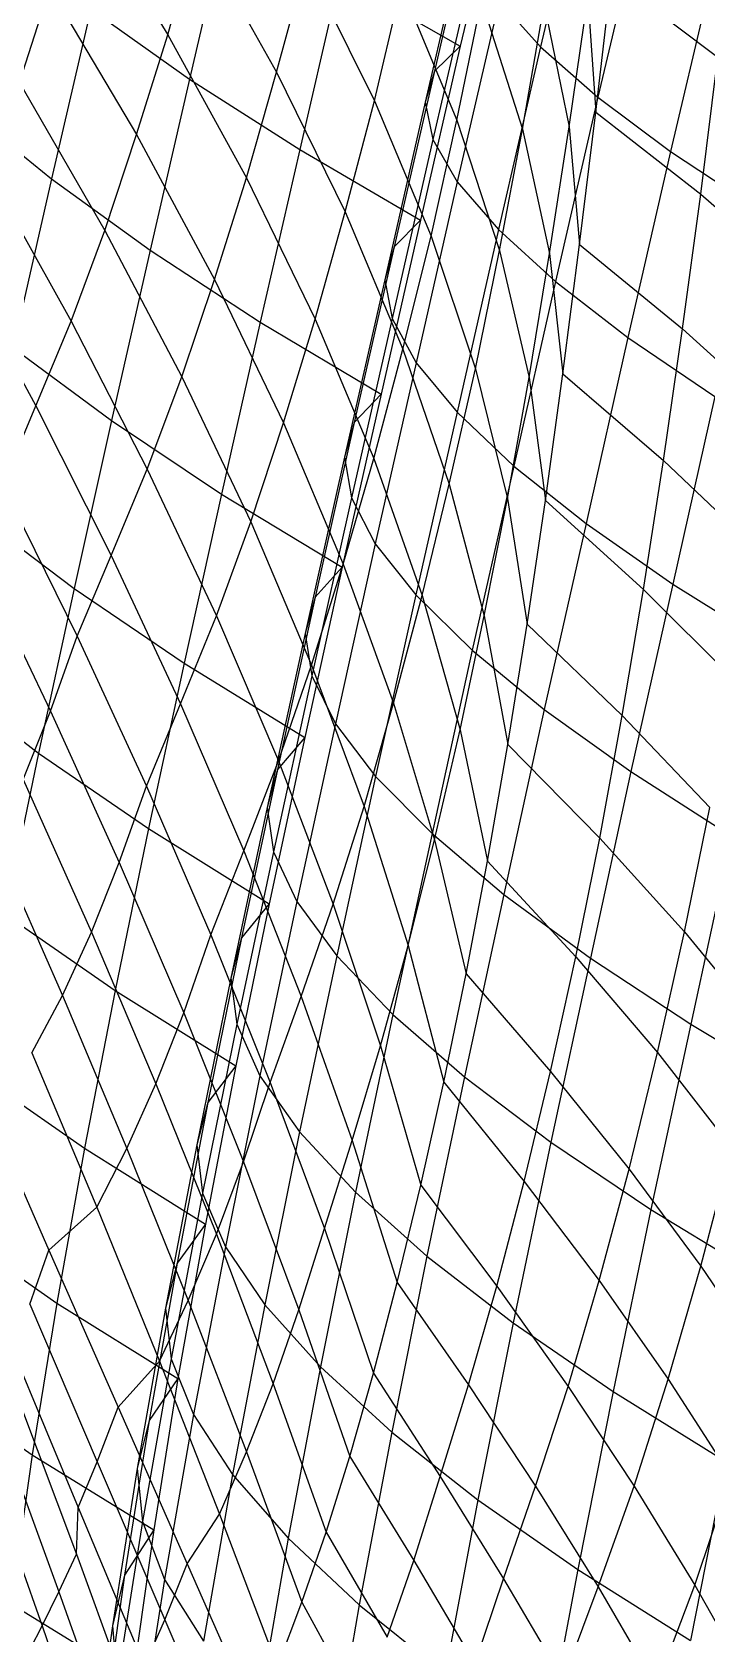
# Model space of a CAD drawing. Extents: x -429 to 429, y -1 to 209.
# Drawn here: x -419.12 to -412.85, y 119.74 to 134.63 of the extents above; entities that cross this region are included whole.
import ezdxf

# ---------------------------------------------------------------- set-up
doc = ezdxf.new("R2010")
doc.units = 0

msp = doc.modelspace()

# ---------------------------------------------------------------- linework, layer by layer
at = {"layer": 'default', "color": 5, "linetype": 'CONTINUOUS'}
for p, q in [((-414.765, 136.103, 210.302), (-415.143, 134.493, 210.24)), ((-414.765, 136.103, 210.302), (-415.143, 134.493, 210.24)), ((-413.996, 136.184, 202.839), (-414.397, 134.488, 202.756)), ((-417.291, 135.781, 211.869), (-417.661, 134.189, 211.815)), ((-415.003, 135.89, 208.772), (-415.384, 134.262, 208.706)), ((-413.46, 135.733, 201.449), (-413.864, 134.021, 201.364)), ((-415.086, 135.619, 207.235), (-415.47, 133.973, 207.165)), ((-415.012, 135.292, 205.708), (-415.398, 133.628, 205.635)), ((-412.782, 135.243, 200.137), (-413.188, 133.516, 200.05)), ((-416.265, 135.138, 210.991), (-416.636, 133.533, 210.935)), ((-416.265, 135.138, 210.991), (-415.143, 134.493, 210.24)), ((-414.781, 134.914, 204.209), (-415.171, 133.233, 204.134)), ((-414.781, 134.914, 204.209), (-414.397, 134.488, 202.756)), ((-418.578, 134.838, 212.811), (-418.945, 133.261, 212.758)), ((-418.578, 134.838, 212.811), (-417.661, 134.189, 211.815)), ((-415.143, 134.493, 210.24), (-415.514, 132.878, 210.181)), ((-415.143, 134.493, 210.24), (-415.514, 132.878, 210.181)), ((-415.143, 134.493, 210.24), (-415.384, 134.262, 208.706)), ((-414.397, 134.488, 202.756), (-414.789, 132.791, 202.678)), ((-414.397, 134.488, 202.756), (-413.864, 134.021, 201.364)), ((-417.661, 134.189, 211.815), (-418.028, 132.597, 211.761)), ((-417.661, 134.189, 211.815), (-416.636, 133.533, 210.935)), ((-415.384, 134.262, 208.706), (-415.758, 132.63, 208.643)), ((-415.384, 134.262, 208.706), (-415.47, 133.973, 207.165)), ((-413.864, 134.021, 201.364), (-414.259, 132.308, 201.284)), ((-413.864, 134.021, 201.364), (-413.188, 133.516, 200.05)), ((-419.742, 133.911, 213.861), (-418.945, 133.261, 212.758)), ((-415.47, 133.973, 207.165), (-415.846, 132.323, 207.099)), ((-415.47, 133.973, 207.165), (-415.398, 133.628, 205.635)), ((-415.398, 133.628, 205.635), (-415.777, 131.962, 205.566)), ((-415.398, 133.628, 205.635), (-415.171, 133.233, 204.134)), ((-416.636, 133.533, 210.935), (-417.003, 131.928, 210.88)), ((-416.636, 133.533, 210.935), (-415.514, 132.878, 210.181)), ((-413.188, 133.516, 200.05), (-413.585, 131.788, 199.967)), ((-413.188, 133.516, 200.05), (-412.377, 132.981, 198.828)), ((-418.945, 133.261, 212.758), (-419.3, 131.692, 212.712)), ((-418.945, 133.261, 212.758), (-418.028, 132.597, 211.761)), ((-415.171, 133.233, 204.134), (-415.552, 131.55, 204.062)), ((-415.171, 133.233, 204.134), (-414.789, 132.791, 202.678)), ((-415.514, 132.878, 210.181), (-415.88, 131.261, 210.125)), ((-415.514, 132.878, 210.181), (-415.88, 131.261, 210.125)), ((-415.514, 132.878, 210.181), (-415.758, 132.63, 208.643)), ((-414.789, 132.791, 202.678), (-415.173, 131.092, 202.604)), ((-414.789, 132.791, 202.678), (-414.259, 132.308, 201.284)), ((-418.028, 132.597, 211.761), (-418.386, 131.014, 211.712)), ((-418.028, 132.597, 211.761), (-417.003, 131.928, 210.88)), ((-415.758, 132.63, 208.643), (-416.129, 130.997, 208.582)), ((-415.758, 132.63, 208.643), (-415.846, 132.323, 207.099)), ((-415.846, 132.323, 207.099), (-416.221, 130.675, 207.034)), ((-415.846, 132.323, 207.099), (-415.777, 131.962, 205.566)), ((-414.259, 132.308, 201.284), (-414.645, 130.592, 201.207)), ((-414.259, 132.308, 201.284), (-413.585, 131.788, 199.967)), ((-417.003, 131.928, 210.88), (-417.362, 130.332, 210.829)), ((-417.003, 131.928, 210.88), (-415.88, 131.261, 210.125)), ((-415.777, 131.962, 205.566), (-416.156, 130.297, 205.498)), ((-415.777, 131.962, 205.566), (-415.552, 131.55, 204.062)), ((-413.585, 131.788, 199.967), (-413.973, 130.058, 199.889)), ((-413.585, 131.788, 199.967), (-412.775, 131.239, 198.743)), ((-419.3, 131.692, 212.712), (-418.386, 131.014, 211.712)), ((-415.552, 131.55, 204.062), (-415.934, 129.869, 203.991)), ((-415.552, 131.55, 204.062), (-415.173, 131.092, 202.604)), ((-415.88, 131.261, 210.125), (-416.24, 129.653, 210.071)), ((-415.88, 131.261, 210.125), (-416.24, 129.653, 210.071)), ((-415.88, 131.261, 210.125), (-416.129, 130.997, 208.582)), ((-412.775, 131.239, 198.743), (-413.166, 129.494, 198.663)), ((-415.173, 131.092, 202.604), (-415.558, 129.395, 202.53)), ((-415.173, 131.092, 202.604), (-414.645, 130.592, 201.207)), ((-418.386, 131.014, 211.712), (-418.734, 129.454, 211.667)), ((-418.386, 131.014, 211.712), (-417.362, 130.332, 210.829)), ((-416.129, 130.997, 208.582), (-416.491, 129.373, 208.525)), ((-416.129, 130.997, 208.582), (-416.221, 130.675, 207.034)), ((-416.221, 130.675, 207.034), (-416.586, 129.035, 206.974)), ((-416.221, 130.675, 207.034), (-416.156, 130.297, 205.498)), ((-414.645, 130.592, 201.207), (-415.032, 128.88, 201.131)), ((-414.645, 130.592, 201.207), (-413.973, 130.058, 199.889)), ((-417.362, 130.332, 210.829), (-417.711, 128.76, 210.781)), ((-417.362, 130.332, 210.829), (-416.24, 129.653, 210.071)), ((-416.156, 130.297, 205.498), (-416.523, 128.641, 205.435)), ((-416.156, 130.297, 205.498), (-415.934, 129.869, 203.991)), ((-419.647, 130.144, 212.668), (-418.734, 129.454, 211.667)), ((-413.973, 130.058, 199.889), (-414.362, 128.33, 199.81)), ((-413.973, 130.058, 199.889), (-413.166, 129.494, 198.663)), ((-415.934, 129.869, 203.991), (-416.303, 128.197, 203.925)), ((-415.934, 129.869, 203.991), (-415.558, 129.395, 202.53)), ((-416.24, 129.653, 210.071), (-416.589, 128.07, 210.02)), ((-416.24, 129.653, 210.071), (-416.589, 128.07, 210.02)), ((-416.24, 129.653, 210.071), (-416.491, 129.373, 208.525)), ((-418.734, 129.454, 211.667), (-419.065, 127.925, 211.627)), ((-418.734, 129.454, 211.667), (-417.711, 128.76, 210.781)), ((-415.558, 129.395, 202.53), (-415.93, 127.707, 202.462)), ((-415.558, 129.395, 202.53), (-415.032, 128.88, 201.131)), ((-413.166, 129.494, 198.663), (-413.556, 127.752, 198.582)), ((-413.166, 129.494, 198.663), (-412.231, 128.908, 197.543)), ((-416.491, 129.373, 208.525), (-416.843, 127.773, 208.471)), ((-416.491, 129.373, 208.525), (-416.586, 129.035, 206.974)), ((-416.586, 129.035, 206.974), (-416.94, 127.418, 206.917)), ((-416.586, 129.035, 206.974), (-416.523, 128.641, 205.435)), ((-415.032, 128.88, 201.131), (-415.406, 127.176, 201.061)), ((-415.032, 128.88, 201.131), (-414.362, 128.33, 199.81)), ((-417.711, 128.76, 210.781), (-418.042, 127.222, 210.739)), ((-417.711, 128.76, 210.781), (-416.589, 128.07, 210.02)), ((-416.523, 128.641, 205.435), (-416.88, 127.007, 205.376)), ((-416.523, 128.641, 205.435), (-416.303, 128.197, 203.925)), ((-419.977, 128.625, 212.63), (-419.065, 127.925, 211.627)), ((-416.303, 128.197, 203.925), (-416.663, 126.546, 203.864)), ((-416.303, 128.197, 203.925), (-415.93, 127.707, 202.462)), ((-414.362, 128.33, 199.81), (-414.738, 126.611, 199.738)), ((-414.362, 128.33, 199.81), (-413.556, 127.752, 198.582)), ((-416.589, 128.07, 210.02), (-416.921, 126.524, 209.975)), ((-416.589, 128.07, 210.02), (-416.921, 126.524, 209.975)), ((-416.589, 128.07, 210.02), (-416.843, 127.773, 208.471)), ((-419.065, 127.925, 211.627), (-419.375, 126.428, 211.594)), ((-419.065, 127.925, 211.627), (-418.042, 127.222, 210.739)), ((-416.843, 127.773, 208.471), (-417.177, 126.208, 208.423)), ((-416.843, 127.773, 208.471), (-416.94, 127.418, 206.917)), ((-413.556, 127.752, 198.582), (-413.933, 126.019, 198.508)), ((-413.556, 127.752, 198.582), (-412.622, 127.151, 197.46)), ((-415.93, 127.707, 202.462), (-416.291, 126.04, 202.398)), ((-415.93, 127.707, 202.462), (-415.406, 127.176, 201.061)), ((-416.94, 127.418, 206.917), (-417.277, 125.833, 206.866)), ((-416.94, 127.418, 206.917), (-416.88, 127.007, 205.376)), ((-418.042, 127.222, 210.739), (-418.353, 125.719, 210.704)), ((-418.042, 127.222, 210.739), (-416.921, 126.524, 209.975)), ((-415.406, 127.176, 201.061), (-415.77, 125.494, 200.995)), ((-415.406, 127.176, 201.061), (-414.738, 126.611, 199.738)), ((-412.622, 127.151, 197.46), (-413.001, 125.404, 197.384)), ((-416.88, 127.007, 205.376), (-417.22, 125.404, 205.322)), ((-416.88, 127.007, 205.376), (-416.663, 126.546, 203.864)), ((-414.738, 126.611, 199.738), (-415.104, 124.915, 199.671)), ((-414.738, 126.611, 199.738), (-413.933, 126.019, 198.508)), ((-419.375, 126.428, 211.594), (-418.353, 125.719, 210.704)), ((-416.921, 126.524, 209.975), (-417.23, 125.017, 209.938)), ((-416.921, 126.524, 209.975), (-417.23, 125.017, 209.938)), ((-416.921, 126.524, 209.975), (-417.177, 126.208, 208.423)), ((-416.663, 126.546, 203.864), (-417.006, 124.925, 203.808)), ((-416.663, 126.546, 203.864), (-416.291, 126.04, 202.398)), ((-417.177, 126.208, 208.423), (-417.49, 124.678, 208.383)), ((-417.177, 126.208, 208.423), (-417.277, 125.833, 206.866)), ((-416.291, 126.04, 202.398), (-416.637, 124.403, 202.341)), ((-416.291, 126.04, 202.398), (-415.77, 125.494, 200.995)), ((-413.933, 126.019, 198.508), (-414.301, 124.308, 198.439)), ((-413.933, 126.019, 198.508), (-413.001, 125.404, 197.384)), ((-417.277, 125.833, 206.866), (-417.593, 124.282, 206.823)), ((-417.277, 125.833, 206.866), (-417.22, 125.404, 205.322)), ((-418.353, 125.719, 210.704), (-418.637, 124.251, 210.679)), ((-418.353, 125.719, 210.704), (-417.23, 125.017, 209.938)), ((-417.22, 125.404, 205.322), (-417.539, 123.833, 205.277)), ((-417.22, 125.404, 205.322), (-417.006, 124.925, 203.808)), ((-415.77, 125.494, 200.995), (-416.118, 123.842, 200.936)), ((-415.77, 125.494, 200.995), (-415.104, 124.915, 199.671)), ((-413.001, 125.404, 197.384), (-413.37, 123.681, 197.313)), ((-413.001, 125.404, 197.384), (-411.951, 124.775, 196.38)), ((-419.661, 124.964, 211.571), (-418.637, 124.251, 210.679)), ((-417.23, 125.017, 209.938), (-417.513, 123.547, 209.911)), ((-417.23, 125.017, 209.938), (-417.513, 123.547, 209.911)), ((-417.23, 125.017, 209.938), (-417.49, 124.678, 208.383)), ((-417.006, 124.925, 203.808), (-417.327, 123.336, 203.761)), ((-417.006, 124.925, 203.808), (-416.637, 124.403, 202.341)), ((-415.104, 124.915, 199.671), (-415.454, 123.248, 199.61)), ((-415.104, 124.915, 199.671), (-414.301, 124.308, 198.439)), ((-417.49, 124.678, 208.383), (-417.777, 123.184, 208.352)), ((-417.49, 124.678, 208.383), (-417.593, 124.282, 206.823)), ((-416.637, 124.403, 202.341), (-416.961, 122.796, 202.292)), ((-416.637, 124.403, 202.341), (-416.118, 123.842, 200.936)), ((-418.637, 124.251, 210.679), (-418.894, 122.813, 210.665)), ((-418.637, 124.251, 210.679), (-417.513, 123.547, 209.911)), ((-417.593, 124.282, 206.823), (-417.884, 122.764, 206.79)), ((-417.593, 124.282, 206.823), (-417.539, 123.833, 205.277)), ((-414.301, 124.308, 198.439), (-414.652, 122.629, 198.376)), ((-414.301, 124.308, 198.439), (-413.37, 123.681, 197.313)), ((-417.539, 123.833, 205.277), (-417.832, 122.294, 205.242)), ((-417.539, 123.833, 205.277), (-417.327, 123.336, 203.761)), ((-416.118, 123.842, 200.936), (-416.444, 122.22, 200.886)), ((-416.118, 123.842, 200.936), (-415.454, 123.248, 199.61)), ((-413.37, 123.681, 197.313), (-413.722, 121.991, 197.248)), ((-413.37, 123.681, 197.313), (-412.321, 123.041, 196.306)), ((-419.918, 123.528, 211.558), (-418.894, 122.813, 210.665)), ((-417.513, 123.547, 209.911), (-417.777, 123.184, 208.352)), ((-417.513, 123.547, 209.911), (-417.768, 122.111, 209.894)), ((-417.513, 123.547, 209.911), (-417.768, 122.111, 209.894)), ((-417.327, 123.336, 203.761), (-417.624, 121.777, 203.725)), ((-417.327, 123.336, 203.761), (-416.961, 122.796, 202.292)), ((-417.777, 123.184, 208.352), (-418.035, 121.72, 208.333)), ((-417.777, 123.184, 208.352), (-417.884, 122.764, 206.79)), ((-415.454, 123.248, 199.61), (-415.781, 121.613, 199.558)), ((-415.454, 123.248, 199.61), (-414.652, 122.629, 198.376)), ((-418.894, 122.813, 210.665), (-419.123, 121.403, 210.661)), ((-418.894, 122.813, 210.665), (-417.768, 122.111, 209.894)), ((-417.884, 122.764, 206.79), (-418.146, 121.276, 206.769)), ((-417.884, 122.764, 206.79), (-417.832, 122.294, 205.242)), ((-416.961, 122.796, 202.292), (-417.26, 121.22, 202.254)), ((-416.961, 122.796, 202.292), (-416.444, 122.22, 200.886)), ((-414.652, 122.629, 198.376), (-414.981, 120.983, 198.322)), ((-414.652, 122.629, 198.376), (-413.722, 121.991, 197.248)), ((-417.832, 122.294, 205.242), (-418.098, 120.782, 205.22)), ((-417.832, 122.294, 205.242), (-417.624, 121.777, 203.725)), ((-420.15, 122.117, 211.555), (-419.123, 121.403, 210.661)), ((-417.768, 122.111, 209.894), (-418.035, 121.72, 208.333)), ((-417.768, 122.111, 209.894), (-417.993, 120.704, 209.89)), ((-417.768, 122.111, 209.894), (-417.993, 120.704, 209.89)), ((-416.444, 122.22, 200.886), (-416.744, 120.628, 200.847)), ((-416.444, 122.22, 200.886), (-415.781, 121.613, 199.558)), ((-413.722, 121.991, 197.248), (-414.051, 120.336, 197.193)), ((-413.722, 121.991, 197.248), (-412.673, 121.341, 196.239)), ((-418.035, 121.72, 208.333), (-418.265, 120.285, 208.327)), ((-418.035, 121.72, 208.333), (-418.146, 121.276, 206.769)), ((-417.624, 121.777, 203.725), (-417.892, 120.245, 203.701)), ((-417.624, 121.777, 203.725), (-417.26, 121.22, 202.254)), ((-415.781, 121.613, 199.558), (-416.084, 120.009, 199.517)), ((-415.781, 121.613, 199.558), (-414.981, 120.983, 198.322)), ((-419.123, 121.403, 210.661), (-419.32, 120.017, 210.671)), ((-419.123, 121.403, 210.661), (-417.993, 120.704, 209.89)), ((-412.673, 121.341, 196.239), (-413.003, 119.678, 196.182)), ((-418.146, 121.276, 206.769), (-418.378, 119.814, 206.761)), ((-418.146, 121.276, 206.769), (-418.098, 120.782, 205.22)), ((-417.26, 121.22, 202.254), (-417.53, 119.671, 202.229)), ((-417.26, 121.22, 202.254), (-416.744, 120.628, 200.847)), ((-414.981, 120.983, 198.322), (-415.284, 119.368, 198.28)), ((-414.981, 120.983, 198.322), (-414.051, 120.336, 197.193)), ((-418.098, 120.782, 205.22), (-418.333, 119.297, 205.21)), ((-418.098, 120.782, 205.22), (-417.892, 120.245, 203.701)), ((-417.993, 120.704, 209.89), (-418.265, 120.285, 208.327)), ((-417.993, 120.704, 209.89), (-418.188, 119.324, 209.899)), ((-417.993, 120.704, 209.89), (-418.188, 119.324, 209.899)), ((-416.744, 120.628, 200.847), (-417.017, 119.064, 200.82)), ((-416.744, 120.628, 200.847), (-416.084, 120.009, 199.517)), ((-414.051, 120.336, 197.193), (-414.355, 118.714, 197.15)), ((-414.051, 120.336, 197.193), (-413.003, 119.678, 196.182)), ((-418.265, 120.285, 208.327), (-418.463, 118.874, 208.334)), ((-418.265, 120.285, 208.327), (-418.378, 119.814, 206.761)), ((-417.892, 120.245, 203.701), (-418.129, 118.739, 203.69)), ((-417.892, 120.245, 203.701), (-417.53, 119.671, 202.229)), ((-419.32, 120.017, 210.671), (-418.188, 119.324, 209.899)), ((-416.084, 120.009, 199.517), (-416.357, 118.433, 199.49)), ((-416.084, 120.009, 199.517), (-415.284, 119.368, 198.28)), ((-418.378, 119.814, 206.761), (-418.579, 118.376, 206.767)), ((-418.378, 119.814, 206.761), (-418.333, 119.297, 205.21))]:
    msp.add_line(p, q, dxfattribs=at)
at = {"layer": 'default', "color": 3, "linetype": 'CONTINUOUS'}
for p, q in [((-418.686, 135.944, 252.596), (-417.863, 134.601, 251.367)), ((-417.863, 134.601, 251.367), (-417.59, 135.566, 251.386)), ((-417.59, 135.566, 251.386), (-416.851, 134.253, 250.122)), ((-416.851, 134.253, 250.122), (-416.576, 135.265, 250.134)), ((-416.576, 135.265, 250.134), (-415.94, 133.985, 248.833)), ((-415.94, 133.985, 248.833), (-415.691, 135.046, 248.83)), ((-415.691, 135.046, 248.83), (-415.175, 133.807, 247.495)), ((-413.884, 133.881, 243.256), (-413.736, 135.135, 243.213)), ((-413.884, 133.881, 243.256), (-413.736, 135.135, 243.213)), ((-413.736, 135.135, 243.213), (-412.747, 134.391, 242.461)), ((-419.24, 134.155, 252.538), (-418.96, 135.03, 252.57)), ((-418.96, 135.03, 252.57), (-418.153, 133.672, 251.339)), ((-415.175, 133.807, 247.495), (-414.946, 134.914, 247.48)), ((-414.946, 134.914, 247.48), (-414.565, 133.724, 246.115)), ((-414.13, 133.744, 244.698), (-413.956, 134.948, 244.662)), ((-413.956, 134.948, 244.662), (-413.884, 133.881, 243.256)), ((-414.565, 133.724, 246.115), (-414.362, 134.877, 246.088)), ((-414.362, 134.877, 246.088), (-414.13, 133.744, 244.698)), ((-418.153, 133.672, 251.339), (-417.863, 134.601, 251.367)), ((-417.863, 134.601, 251.367), (-417.131, 133.271, 250.105)), ((-412.907, 133.118, 242.495), (-412.747, 134.391, 242.461)), ((-419.24, 134.155, 252.538), (-418.449, 132.782, 251.307)), ((-417.131, 133.271, 250.105), (-416.851, 134.253, 250.122)), ((-416.851, 134.253, 250.122), (-416.213, 132.955, 248.827)), ((-416.213, 132.955, 248.827), (-415.94, 133.985, 248.833)), ((-415.94, 133.985, 248.833), (-415.415, 132.727, 247.504)), ((-414.034, 132.651, 243.295), (-413.884, 133.881, 243.256)), ((-414.034, 132.651, 243.295), (-413.884, 133.881, 243.256)), ((-413.884, 133.881, 243.256), (-412.907, 133.118, 242.495)), ((-415.415, 132.727, 247.504), (-415.175, 133.807, 247.495)), ((-415.175, 133.807, 247.495), (-414.779, 132.596, 246.136)), ((-414.779, 132.596, 246.136), (-414.565, 133.724, 246.115)), ((-414.565, 133.724, 246.115), (-414.313, 132.567, 244.73)), ((-414.313, 132.567, 244.73), (-414.13, 133.744, 244.698)), ((-414.13, 133.744, 244.698), (-414.034, 132.651, 243.295)), ((-418.449, 132.782, 251.307), (-418.153, 133.672, 251.339)), ((-418.153, 133.672, 251.339), (-417.428, 132.326, 250.08)), ((-419.535, 133.326, 252.498), (-418.762, 131.939, 251.265)), ((-417.428, 132.326, 250.08), (-417.131, 133.271, 250.105)), ((-417.131, 133.271, 250.105), (-416.492, 131.957, 248.815)), ((-413.076, 131.867, 242.523), (-412.907, 133.118, 242.495)), ((-412.907, 133.118, 242.495), (-412.012, 132.341, 241.665)), ((-416.492, 131.957, 248.815), (-416.213, 132.955, 248.827)), ((-416.213, 132.955, 248.827), (-415.678, 131.678, 247.504)), ((-418.762, 131.939, 251.265), (-418.449, 132.782, 251.307)), ((-418.449, 132.782, 251.307), (-417.732, 131.42, 250.05)), ((-415.678, 131.678, 247.504), (-415.415, 132.727, 247.504)), ((-415.415, 132.727, 247.504), (-415.003, 131.494, 246.151)), ((-419.845, 132.549, 252.45), (-419.09, 131.15, 251.214)), ((-415.003, 131.494, 246.151), (-414.779, 132.596, 246.136)), ((-414.779, 132.596, 246.136), (-414.504, 131.415, 244.757)), ((-414.504, 131.415, 244.757), (-414.313, 132.567, 244.73)), ((-414.313, 132.567, 244.73), (-414.189, 131.448, 243.331)), ((-414.189, 131.448, 243.331), (-414.034, 132.651, 243.295)), ((-414.189, 131.448, 243.331), (-414.034, 132.651, 243.295)), ((-414.034, 132.651, 243.295), (-413.076, 131.867, 242.523)), ((-417.732, 131.42, 250.05), (-417.428, 132.326, 250.08)), ((-417.428, 132.326, 250.08), (-416.787, 130.995, 248.794)), ((-419.09, 131.15, 251.214), (-418.762, 131.939, 251.265)), ((-418.762, 131.939, 251.265), (-418.054, 130.563, 250.009)), ((-416.787, 130.995, 248.794), (-416.492, 131.957, 248.815)), ((-416.492, 131.957, 248.815), (-415.947, 130.661, 247.499)), ((-413.254, 130.643, 242.545), (-413.076, 131.867, 242.523)), ((-413.076, 131.867, 242.523), (-412.198, 131.072, 241.684)), ((-415.947, 130.661, 247.499), (-415.678, 131.678, 247.504)), ((-415.678, 131.678, 247.504), (-415.247, 130.425, 246.159)), ((-415.247, 130.425, 246.159), (-415.003, 131.494, 246.151)), ((-415.003, 131.494, 246.151), (-414.705, 130.291, 244.778)), ((-418.054, 130.563, 250.009), (-417.732, 131.42, 250.05)), ((-417.732, 131.42, 250.05), (-417.09, 130.073, 248.768)), ((-414.705, 130.291, 244.778), (-414.504, 131.415, 244.757)), ((-414.504, 131.415, 244.757), (-414.352, 130.271, 243.363)), ((-414.352, 130.271, 243.363), (-414.189, 131.448, 243.331)), ((-414.352, 130.271, 243.363), (-414.189, 131.448, 243.331)), ((-414.189, 131.448, 243.331), (-413.254, 130.643, 242.545)), ((-419.396, 130.413, 251.167), (-419.09, 131.15, 251.214)), ((-419.09, 131.15, 251.214), (-418.39, 129.76, 249.959)), ((-417.09, 130.073, 248.768), (-416.787, 130.995, 248.794)), ((-416.787, 130.995, 248.794), (-416.232, 129.681, 247.485)), ((-416.232, 129.681, 247.485), (-415.947, 130.661, 247.499)), ((-415.947, 130.661, 247.499), (-415.498, 129.388, 246.16)), ((-413.441, 129.444, 242.562), (-413.254, 130.643, 242.545)), ((-413.254, 130.643, 242.545), (-412.395, 129.827, 241.697)), ((-418.39, 129.76, 249.959), (-418.054, 130.563, 250.009)), ((-418.054, 130.563, 250.009), (-417.411, 129.2, 248.731)), ((-415.498, 129.388, 246.16), (-415.247, 130.425, 246.159)), ((-415.247, 130.425, 246.159), (-414.921, 129.199, 244.793)), ((-419.396, 130.413, 251.167), (-418.705, 129.011, 249.911)), ((-414.921, 129.199, 244.793), (-414.705, 130.291, 244.778)), ((-414.705, 130.291, 244.778), (-414.522, 129.122, 243.39)), ((-414.522, 129.122, 243.39), (-414.352, 130.271, 243.363)), ((-414.522, 129.122, 243.39), (-414.352, 130.271, 243.363)), ((-414.352, 130.271, 243.363), (-413.441, 129.444, 242.562)), ((-417.411, 129.2, 248.731), (-417.09, 130.073, 248.768)), ((-417.09, 130.073, 248.768), (-416.525, 128.742, 247.464)), ((-419.633, 129.728, 251.139), (-418.953, 128.313, 249.882)), ((-418.705, 129.011, 249.911), (-418.39, 129.76, 249.959)), ((-418.39, 129.76, 249.959), (-417.746, 128.382, 248.686)), ((-416.525, 128.742, 247.464), (-416.232, 129.681, 247.485)), ((-416.232, 129.681, 247.485), (-415.763, 128.388, 246.154)), ((-415.763, 128.388, 246.154), (-415.498, 129.388, 246.16)), ((-415.498, 129.388, 246.16), (-415.145, 128.14, 244.802)), ((-413.637, 128.274, 242.573), (-413.441, 129.444, 242.562)), ((-413.441, 129.444, 242.562), (-412.604, 128.61, 241.703)), ((-417.746, 128.382, 248.686), (-417.411, 129.2, 248.731)), ((-417.411, 129.2, 248.731), (-416.834, 127.852, 247.434)), ((-415.145, 128.14, 244.802), (-414.921, 129.199, 244.793)), ((-414.921, 129.199, 244.793), (-414.702, 128.004, 243.412)), ((-414.702, 128.004, 243.412), (-414.522, 129.122, 243.39)), ((-414.702, 128.004, 243.412), (-414.522, 129.122, 243.39)), ((-414.522, 129.122, 243.39), (-413.637, 128.274, 242.573)), ((-418.953, 128.313, 249.882), (-418.705, 129.011, 249.911)), ((-418.705, 129.011, 249.911), (-418.061, 127.618, 248.641)), ((-416.834, 127.852, 247.434), (-416.525, 128.742, 247.464)), ((-416.525, 128.742, 247.464), (-416.038, 127.429, 246.14)), ((-418.061, 127.618, 248.641), (-417.746, 128.382, 248.686)), ((-417.746, 128.382, 248.686), (-417.157, 127.016, 247.395)), ((-416.038, 127.429, 246.14), (-415.763, 128.388, 246.154)), ((-415.763, 128.388, 246.154), (-415.382, 127.117, 244.804)), ((-419.207, 127.679, 249.845), (-418.953, 128.313, 249.882)), ((-418.953, 128.313, 249.882), (-418.314, 126.906, 248.611)), ((-413.847, 127.135, 242.577), (-413.637, 128.274, 242.573)), ((-413.637, 128.274, 242.573), (-412.824, 127.42, 241.703)), ((-415.382, 127.117, 244.804), (-415.145, 128.14, 244.802)), ((-415.145, 128.14, 244.802), (-414.89, 126.92, 243.428)), ((-414.89, 126.92, 243.428), (-414.702, 128.004, 243.412)), ((-414.89, 126.92, 243.428), (-414.702, 128.004, 243.412)), ((-414.702, 128.004, 243.412), (-413.847, 127.135, 242.577)), ((-417.157, 127.016, 247.395), (-416.834, 127.852, 247.434)), ((-416.834, 127.852, 247.434), (-416.325, 126.519, 246.119)), ((-419.207, 127.679, 249.845), (-418.573, 126.261, 248.574)), ((-418.314, 126.906, 248.611), (-418.061, 127.618, 248.641)), ((-418.061, 127.618, 248.641), (-417.462, 126.235, 247.355)), ((-416.325, 126.519, 246.119), (-416.038, 127.429, 246.14)), ((-416.038, 127.429, 246.14), (-415.628, 126.136, 244.799)), ((-413.06, 126.262, 241.694), (-412.824, 127.42, 241.703)), ((-419.472, 127.102, 249.799), (-418.843, 125.672, 248.528)), ((-417.462, 126.235, 247.355), (-417.157, 127.016, 247.395)), ((-417.157, 127.016, 247.395), (-416.624, 125.663, 246.088)), ((-415.628, 126.136, 244.799), (-415.382, 127.117, 244.804)), ((-415.382, 127.117, 244.804), (-415.089, 125.872, 243.437)), ((-414.069, 126.03, 242.574), (-413.847, 127.135, 242.577)), ((-413.847, 127.135, 242.577), (-413.06, 126.262, 241.694)), ((-418.573, 126.261, 248.574), (-418.314, 126.906, 248.611)), ((-418.314, 126.906, 248.611), (-417.715, 125.51, 247.327)), ((-415.089, 125.872, 243.437), (-414.89, 126.92, 243.428)), ((-415.089, 125.872, 243.437), (-414.89, 126.92, 243.428)), ((-414.89, 126.92, 243.428), (-414.069, 126.03, 242.574)), ((-416.624, 125.663, 246.088), (-416.325, 126.519, 246.119)), ((-416.325, 126.519, 246.119), (-415.884, 125.204, 244.786)), ((-418.843, 125.672, 248.528), (-418.573, 126.261, 248.574)), ((-418.573, 126.261, 248.574), (-417.974, 124.851, 247.291)), ((-413.311, 125.141, 241.678), (-413.06, 126.262, 241.694)), ((-413.06, 126.262, 241.694), (-412.343, 125.39, 240.767)), ((-417.715, 125.51, 247.327), (-417.462, 126.235, 247.355)), ((-417.462, 126.235, 247.355), (-416.911, 124.864, 246.056)), ((-415.884, 125.204, 244.786), (-415.628, 126.136, 244.799)), ((-415.628, 126.136, 244.799), (-415.297, 124.866, 243.441)), ((-414.303, 124.964, 242.565), (-414.069, 126.03, 242.574)), ((-414.069, 126.03, 242.574), (-413.311, 125.141, 241.678)), ((-415.297, 124.866, 243.441), (-415.089, 125.872, 243.437)), ((-415.297, 124.866, 243.441), (-415.089, 125.872, 243.437)), ((-415.089, 125.872, 243.437), (-414.303, 124.964, 242.565)), ((-419.127, 125.139, 248.474), (-418.843, 125.672, 248.528)), ((-418.843, 125.672, 248.528), (-418.243, 124.25, 247.247)), ((-416.911, 124.864, 246.056), (-416.624, 125.663, 246.088)), ((-416.624, 125.663, 246.088), (-416.148, 124.325, 244.767)), ((-417.974, 124.851, 247.291), (-417.715, 125.51, 247.327)), ((-417.715, 125.51, 247.327), (-417.158, 124.124, 246.03)), ((-419.127, 125.139, 248.474), (-418.523, 123.703, 247.195)), ((-416.148, 124.325, 244.767), (-415.884, 125.204, 244.786)), ((-415.884, 125.204, 244.786), (-415.511, 123.908, 243.439)), ((-413.574, 124.058, 241.655), (-413.311, 125.141, 241.678)), ((-413.311, 125.141, 241.678), (-412.619, 124.253, 240.741)), ((-414.548, 123.942, 242.549), (-414.303, 124.964, 242.565)), ((-414.303, 124.964, 242.565), (-413.574, 124.058, 241.655)), ((-418.243, 124.25, 247.247), (-417.974, 124.851, 247.291)), ((-417.974, 124.851, 247.291), (-417.411, 123.452, 245.997)), ((-417.158, 124.124, 246.03), (-416.911, 124.864, 246.056)), ((-416.911, 124.864, 246.056), (-416.407, 123.505, 244.744)), ((-415.511, 123.908, 243.439), (-415.297, 124.866, 243.441)), ((-415.511, 123.908, 243.439), (-415.297, 124.866, 243.441)), ((-415.297, 124.866, 243.441), (-414.548, 123.942, 242.549)), ((-419.611, 124.761, 248.34), (-418.968, 123.304, 247.077)), ((-416.407, 123.505, 244.744), (-416.148, 124.325, 244.767)), ((-416.148, 124.325, 244.767), (-415.73, 123.003, 243.432)), ((-418.523, 123.703, 247.195), (-418.243, 124.25, 247.247)), ((-418.243, 124.25, 247.247), (-417.672, 122.836, 245.957)), ((-412.906, 123.156, 240.709), (-412.619, 124.253, 240.741)), ((-417.411, 123.452, 245.997), (-417.158, 124.124, 246.03)), ((-417.158, 124.124, 246.03), (-416.643, 122.75, 244.722)), ((-413.853, 123.021, 241.623), (-413.574, 124.058, 241.655)), ((-413.574, 124.058, 241.655), (-412.906, 123.156, 240.709)), ((-415.73, 123.003, 243.432), (-415.511, 123.908, 243.439)), ((-415.73, 123.003, 243.432), (-415.511, 123.908, 243.439)), ((-415.511, 123.908, 243.439), (-414.803, 122.97, 242.526)), ((-414.803, 122.97, 242.526), (-414.548, 123.942, 242.549)), ((-414.548, 123.942, 242.549), (-413.853, 123.021, 241.623)), ((-418.968, 123.304, 247.077), (-418.523, 123.703, 247.195)), ((-418.523, 123.703, 247.195), (-417.941, 122.273, 245.91)), ((-417.672, 122.836, 245.957), (-417.411, 123.452, 245.997)), ((-417.411, 123.452, 245.997), (-416.883, 122.062, 244.693)), ((-416.643, 122.75, 244.722), (-416.407, 123.505, 244.744)), ((-416.407, 123.505, 244.744), (-415.95, 122.16, 243.419)), ((-418.968, 123.304, 247.077), (-418.325, 121.846, 245.814)), ((-413.211, 122.105, 240.667), (-412.906, 123.156, 240.709)), ((-412.906, 123.156, 240.709), (-412.3, 122.259, 239.73)), ((-415.95, 122.16, 243.419), (-415.73, 123.003, 243.432)), ((-415.95, 122.16, 243.419), (-415.73, 123.003, 243.432)), ((-415.73, 123.003, 243.432), (-415.066, 122.054, 242.496)), ((-414.141, 122.036, 241.585), (-413.853, 123.021, 241.623)), ((-413.853, 123.021, 241.623), (-413.211, 122.105, 240.667)), ((-417.941, 122.273, 245.91), (-417.672, 122.836, 245.957)), ((-417.672, 122.836, 245.957), (-417.13, 121.43, 244.657)), ((-415.066, 122.054, 242.496), (-414.803, 122.97, 242.526)), ((-414.803, 122.97, 242.526), (-414.141, 122.036, 241.585)), ((-416.883, 122.062, 244.693), (-416.643, 122.75, 244.722)), ((-416.643, 122.75, 244.722), (-416.169, 121.387, 243.402)), ((-418.325, 121.846, 245.814), (-417.941, 122.273, 245.91)), ((-417.941, 122.273, 245.91), (-417.381, 120.85, 244.617)), ((-416.169, 121.387, 243.402), (-415.95, 122.16, 243.419)), ((-416.169, 121.387, 243.402), (-415.95, 122.16, 243.419)), ((-415.95, 122.16, 243.419), (-415.329, 121.202, 242.463)), ((-413.528, 121.11, 240.618), (-413.211, 122.105, 240.667)), ((-413.211, 122.105, 240.667), (-412.625, 121.197, 239.682)), ((-417.13, 121.43, 244.657), (-416.883, 122.062, 244.693)), ((-416.883, 122.062, 244.693), (-416.39, 120.683, 243.379)), ((-415.329, 121.202, 242.463), (-415.066, 122.054, 242.496)), ((-415.066, 122.054, 242.496), (-414.443, 121.112, 241.538)), ((-414.443, 121.112, 241.538), (-414.141, 122.036, 241.585)), ((-414.141, 122.036, 241.585), (-413.528, 121.11, 240.618)), ((-418.325, 121.846, 245.814), (-417.681, 120.388, 244.551)), ((-417.381, 120.85, 244.617), (-417.13, 121.43, 244.657)), ((-417.13, 121.43, 244.657), (-416.617, 120.033, 243.35)), ((-416.39, 120.683, 243.379), (-416.169, 121.387, 243.402)), ((-416.39, 120.683, 243.379), (-416.169, 121.387, 243.402)), ((-416.169, 121.387, 243.402), (-415.574, 120.419, 242.433)), ((-415.574, 120.419, 242.433), (-415.329, 121.202, 242.463)), ((-415.329, 121.202, 242.463), (-414.741, 120.251, 241.489)), ((-412.963, 120.19, 239.626), (-412.625, 121.197, 239.682)), ((-414.741, 120.251, 241.489), (-414.443, 121.112, 241.538)), ((-414.443, 121.112, 241.538), (-413.861, 120.176, 240.558)), ((-413.861, 120.176, 240.558), (-413.528, 121.11, 240.618)), ((-413.528, 121.11, 240.618), (-412.963, 120.19, 239.626)), ((-417.681, 120.388, 244.551), (-417.381, 120.85, 244.617)), ((-417.381, 120.85, 244.617), (-416.842, 119.433, 243.317)), ((-416.617, 120.033, 243.35), (-416.39, 120.683, 243.379)), ((-416.617, 120.033, 243.35), (-416.39, 120.683, 243.379)), ((-416.39, 120.683, 243.379), (-415.824, 119.707, 242.397)), ((-417.681, 120.388, 244.551), (-417.038, 118.931, 243.288)), ((-415.824, 119.707, 242.397), (-415.574, 120.419, 242.433)), ((-415.574, 120.419, 242.433), (-415.009, 119.459, 241.449)), ((-415.009, 119.459, 241.449), (-414.741, 120.251, 241.489)), ((-414.741, 120.251, 241.489), (-414.187, 119.308, 240.498)), ((-414.187, 119.308, 240.498), (-413.861, 120.176, 240.558)), ((-413.861, 120.176, 240.558), (-413.319, 119.248, 239.559)), ((-413.319, 119.248, 239.559), (-412.963, 120.19, 239.626)), ((-412.963, 120.19, 239.626), (-412.448, 119.28, 238.611)), ((-416.842, 119.433, 243.317), (-416.617, 120.033, 243.35)), ((-416.842, 119.433, 243.317), (-416.617, 120.033, 243.35)), ((-416.617, 120.033, 243.35), (-416.082, 119.054, 242.353))]:
    msp.add_line(p, q, dxfattribs=at)
at = {"layer": 'default', "color": 1, "linetype": 'CONTINUOUS'}
for p, q in [((-419.611, 124.761, 248.34), (-418.968, 123.304, 247.077)), ((-418.968, 123.304, 247.077), (-418.523, 123.703, 247.195)), ((-419.146, 122.802, 247.054), (-418.968, 123.304, 247.077)), ((-418.968, 123.304, 247.077), (-418.325, 121.846, 245.814)), ((-419.146, 122.802, 247.054), (-418.518, 121.336, 245.786)), ((-419.309, 122.388, 247.03), (-418.695, 120.914, 245.758)), ((-418.325, 121.846, 245.814), (-417.941, 122.273, 245.91)), ((-419.26, 121.939, 247.079), (-418.713, 120.478, 245.783)), ((-418.518, 121.336, 245.786), (-418.325, 121.846, 245.814)), ((-418.325, 121.846, 245.814), (-417.681, 120.388, 244.551)), ((-419.409, 121.595, 247.054), (-418.876, 120.13, 245.753)), ((-419.551, 121.283, 247.029), (-419.031, 119.814, 245.724)), ((-418.695, 120.914, 245.758), (-418.518, 121.336, 245.786)), ((-418.518, 121.336, 245.786), (-417.889, 119.869, 244.519)), ((-418.713, 120.478, 245.783), (-418.695, 120.914, 245.758)), ((-418.695, 120.914, 245.758), (-418.08, 119.441, 244.486)), ((-417.681, 120.388, 244.551), (-417.381, 120.85, 244.617)), ((-418.876, 120.13, 245.753), (-418.713, 120.478, 245.783)), ((-418.713, 120.478, 245.783), (-418.181, 119.022, 244.482)), ((-417.889, 119.869, 244.519), (-417.681, 120.388, 244.551)), ((-417.681, 120.388, 244.551), (-417.038, 118.931, 243.288)), ((-419.031, 119.814, 245.724), (-418.876, 120.13, 245.753)), ((-418.876, 120.13, 245.753), (-418.358, 118.67, 244.448)), ((-418.08, 119.441, 244.486), (-417.889, 119.869, 244.519)), ((-417.889, 119.869, 244.519), (-417.261, 118.403, 243.251)), ((-419.14, 119.603, 245.703), (-419.031, 119.814, 245.724)), ((-419.031, 119.814, 245.724), (-418.527, 118.351, 244.414))]:
    msp.add_line(p, q, dxfattribs=at)

doc.saveas('drawing.dxf')
